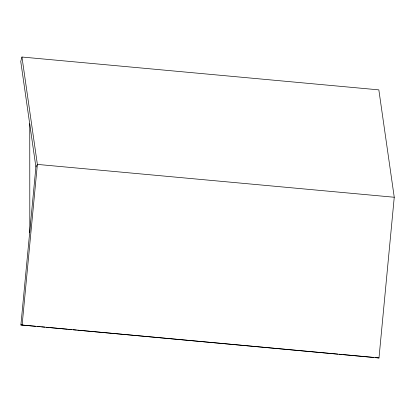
<?xml version="1.0" encoding="UTF-8"?>
<svg xmlns="http://www.w3.org/2000/svg" width="415" height="415" viewBox="0 0 415 415"><rect width="100%" height="100%" fill="white"/><g stroke="black" fill="none" stroke-linecap="round" stroke-linejoin="round"><path stroke-width="0.62" d="M20.9 324.935L35.898 166.986L20.75 61.456L21.964 57.026L378.838 89.868L394.25 197.25L378.988 357.974L20.9 324.935L35.742 326.304M22.114 325.132L37.376 164.407L21.964 57.026M35.898 166.986L37.376 164.407L394.25 197.25M37.034 326.418L40.26 326.719M41.552 326.838L44.779 327.134M46.065 327.253L49.292 327.549M50.583 327.668L67.365 329.209M68.651 329.328L71.878 329.629M73.17 329.749L76.396 330.044M77.688 330.164L337.758 354.094M339.05 354.213L342.276 354.509M343.568 354.628L373.899 357.419M375.191 357.538L378.988 357.974M29.756 123.743L29.818 232.55"/></g></svg>
